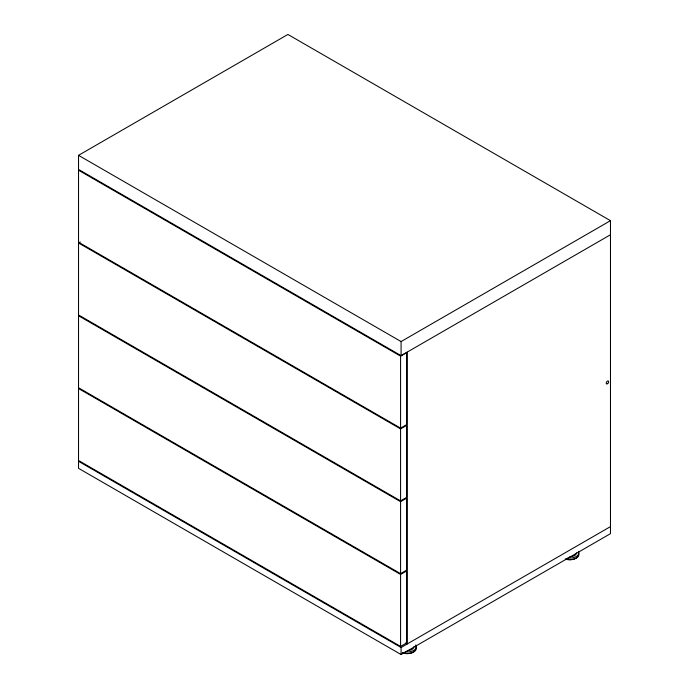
<?xml version="1.0" encoding="UTF-8"?>
<svg xmlns="http://www.w3.org/2000/svg" width="689" height="689" viewBox="0 0 689 689"><rect width="100%" height="100%" fill="white"/><g stroke="black" fill="none" stroke-linecap="round" stroke-linejoin="round"><path stroke-width="1.03" d="M610.471 234.76L401.084 355.645L78.529 169.425L78.529 155.335L287.916 34.45L610.471 220.678L610.471 533.665L401.084 654.55L78.529 468.322L78.529 461.286L401.084 647.505L610.471 526.62M78.529 242.976L400.576 428.902L406.674 425.389L406.674 497.372L400.576 500.894L78.529 314.959L78.529 242.976L80.269 241.968M78.529 155.335L401.084 341.563L610.471 220.678M400.576 356.135L406.674 352.613L406.674 424.605L400.576 428.127L78.529 242.192L78.529 170.209L400.576 356.135L400.576 428.127M400.576 501.678L406.674 498.156L406.674 570.139L400.576 573.661L78.529 387.735L78.529 315.743L400.576 501.678L400.576 573.661M400.576 574.445L406.674 570.923L406.674 642.915L400.576 646.428L78.529 460.502L78.529 388.518L400.576 574.445L400.576 646.428M405.442 642.983L407.182 643.982L407.182 352.131M401.084 341.563L401.084 355.645M401.084 647.505L401.084 654.55M400.576 428.902L400.576 500.894M578.407 552.656A9.112 5.262 0 0 1 575.883 558.314A9.112 5.262 0 0 1 565.858 559.132M578.226 555.894A8.63 4.978 0 0 1 565.221 559.003M578.691 551.665A9.112 5.262 0 0 1 567.788 557.961M576.521 552.828A6.709 3.876 0 0 1 569.812 556.703M415.777 646.558A9.112 5.262 0 0 1 412.857 652.405A9.112 5.262 0 0 1 402.333 652.741M415.751 649.236A8.63 4.978 0 0 1 402.591 652.896M415.777 644.99A9.112 5.262 0 0 1 413.977 650.227A9.112 5.262 0 0 1 405.158 651.854M413.891 646.73A6.709 3.876 0 0 1 407.182 650.597M607.732 383.592A1.679 0.965 -60 0 0 608.258 381A1.679 0.965 -60 0 0 606.277 382.757A1.679 0.965 -60 0 0 607.732 383.592"/></g></svg>
